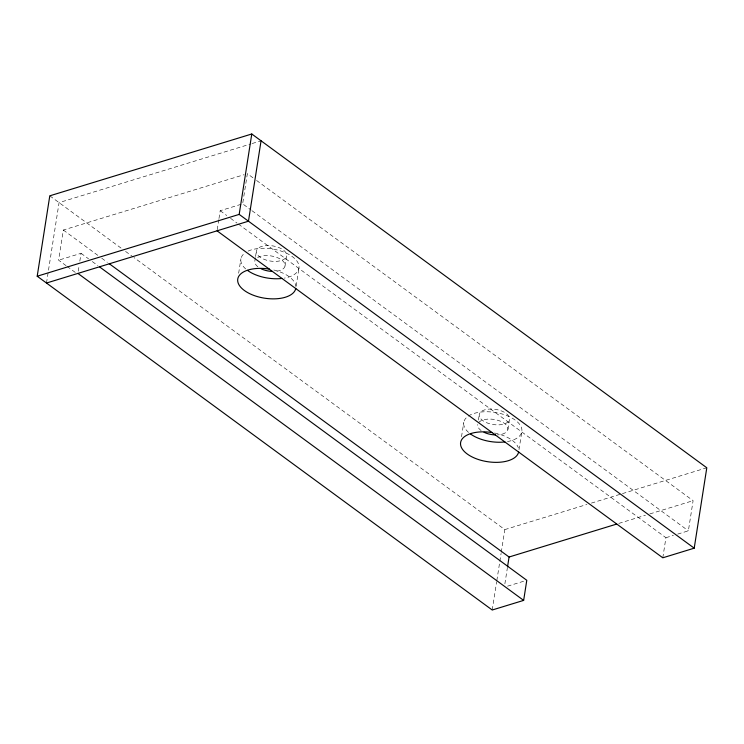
<?xml version="1.0" encoding="UTF-8"?>
<svg xmlns="http://www.w3.org/2000/svg" width="744" height="744" viewBox="0 0 744 744"><rect width="100%" height="100%" fill="white"/><g stroke="black" fill="none" stroke-linecap="round" stroke-linejoin="round"><path stroke-width="0.56" stroke-dasharray="3.72 2.79" d="M46.491 283.036L59.074 202.628L251.072 143.862M66.104 265.682L58.609 260.186L63.333 230.036L244.032 174.719M78.26 271.179L79.134 265.599M79.831 261.135L81.05 253.313L58.609 260.186M217.229 229.701L218.801 219.657M218.978 218.541L220.196 210.719L242.637 203.847L251.072 210.031M242.814 202.731L247.361 173.696L253.918 178.513M238.657 273.253L240.926 258.735M255.369 257.675L254.848 261.023A15.289 7.663 8.9 0 0 258.261 267.087M255.545 256.559L256.42 250.979M285.008 265.999L286.589 255.945A15.289 7.663 8.9 0 0 265.199 245.697A15.289 7.663 8.9 0 0 262.734 258.745A15.289 7.663 8.9 0 0 286.589 255.945M296.131 286.152L298.93 268.286M461.522 436.737L463.8 422.22M478.42 420.053L479.294 414.464M507.882 429.483L509.454 419.43A15.289 7.663 8.9 0 0 488.064 409.181A15.289 7.663 8.9 0 0 485.599 422.239A15.289 7.663 8.9 0 0 509.454 419.43M492.221 610.006L496.657 581.696M496.834 580.571L499.67 562.445M499.847 561.32L501.093 553.387M501.27 552.253L504.813 529.607L133.994 257.582M519.005 449.646L521.804 431.78M504.878 583.808L507.324 568.174M662.792 557.795L665.936 537.698L237.987 223.777M677.691 534.099L688.377 530.825L693.101 500.675L254.857 179.192M252.179 143.518L261.06 140.802M504.813 529.607L586.942 504.469M591.378 503.111L621.342 493.942M622.458 493.598L706.8 467.781M618.822 523.413L645.429 515.266M649.865 513.918L693.101 500.675M507.557 586.179L524.659 580.943M665.936 537.698L673.422 535.41M252.002 210.719L688.377 530.825M220.196 210.719L226.753 215.528M230.501 218.28L237.057 223.088M49.792 195.821L121.821 248.654M125.559 251.407L133.055 256.894M63.333 230.036L97.975 255.452M101.723 258.196L107.341 262.316M81.05 253.313L88.545 258.81M92.293 261.553L97.91 265.682M67.034 266.361L75.47 272.546M273.811 269.998A29.397 14.741 8.9 0 1 295.889 286.459M257.582 257.591A15.289 7.663 8.9 0 1 281.604 259.935A15.289 7.663 8.9 0 1 276.238 271.281M478.597 422.648A15.289 7.663 8.9 0 1 503.809 422.973A15.289 7.663 8.9 0 1 497.252 434.914M481.126 430.571A15.289 7.663 8.9 0 1 477.722 424.517M494.537 433.008A29.397 14.741 8.9 0 1 518.373 447.962M248.068 251.128A29.397 14.741 8.9 0 1 292.532 256.764A29.397 14.741 8.9 0 1 284.32 278.126M245.669 268.919A29.397 14.741 8.9 0 1 244.553 253.248M468.543 432.413A29.397 14.741 8.9 0 1 477.964 412.474A29.397 14.741 8.9 0 1 518.615 423.113A29.397 14.741 8.9 0 1 504.934 441.936"/><path stroke-width="1.12" d="M99.78 267.049L526.789 580.292L523.646 600.389L492.221 610.006L37.2 276.219L49.792 195.821L251.779 133.994L706.8 467.781L694.208 548.179L662.792 557.795L217.053 230.817M694.208 548.179L239.187 214.393L251.779 133.994M261.06 140.802L248.468 221.201L46.491 283.036M507.501 567.058L509.073 557.014L109.219 263.692M37.2 276.219L239.187 214.393M509.073 557.014L616.609 524.092M77.906 273.411L523.646 600.389M295.787 288.384A29.397 14.741 8.9 0 1 264.046 298.102A29.397 14.741 8.9 0 1 237.782 278.833A29.397 14.741 8.9 0 1 269.523 269.123M495.327 434.924A15.289 7.663 8.9 0 1 484.028 432.283M518.652 451.878A29.397 14.741 8.9 0 1 486.911 461.596A29.397 14.741 8.9 0 1 460.648 442.327A29.397 14.741 8.9 0 1 492.389 432.608M282.06 278.451A29.397 14.741 8.9 0 1 247.492 270.379M272.462 271.43A15.289 7.663 8.9 0 1 261.153 268.798M504.934 441.936A29.397 14.741 8.9 0 1 470.357 433.873"/></g></svg>
